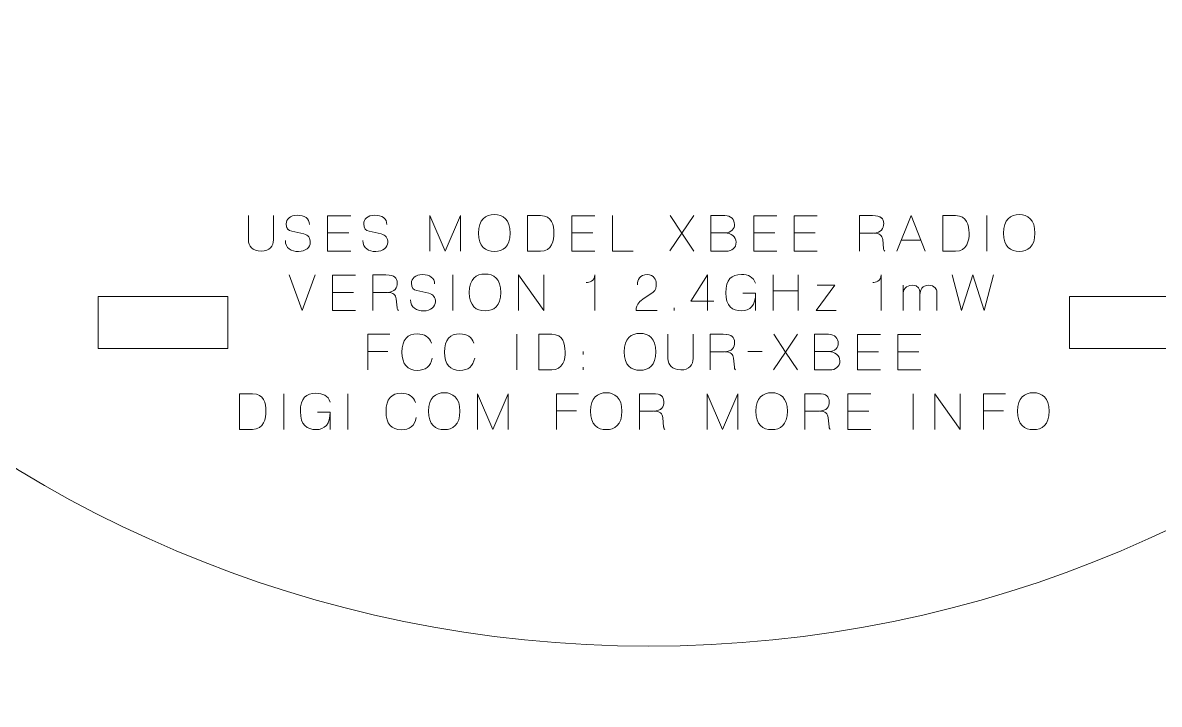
# Model space of a CAD drawing. Header units: inches. Extents: x 15 to 785, y -665 to -15.
# Drawn here: x 239.4 to 309.6, y -196.2 to -154.1 of the extents above; entities that cross this region are included whole.
import ezdxf

# ---------------------------------------------------------------- set-up
doc = ezdxf.new("R2010")
doc.units = ezdxf.units.IN
doc.header["$MEASUREMENT"] = 0
doc.layers.add('Layer 1', color=7, linetype='Continuous')

# ---------------------------------------------------------------- blocks, each defined once
blk = doc.blocks.new('block 2')
at = {"layer": 'Layer 1', "color": 179, "lineweight": 35, "true_color": 0x231f20}
blk.add_open_spline([(785, -570), (785, -578.284), (778.285, -585), (770.001, -585), (770.001, -585), (30.001, -585), (30.001, -585), (21.716, -585), (15.001, -578.284), (15.001, -570), (15.001, -570), (15.001, -30), (15.001, -30), (15.001, -21.716), (21.716, -15), (30.001, -15), (30.001, -15), (770.001, -15), (770.001, -15), (778.285, -15), (785, -21.716), (785, -30), (785, -30), (785, -570), (785, -570)], degree=3, knots=[0, 0, 0, 0, 1, 1, 1, 2, 2, 2, 3, 3, 3, 4, 4, 4, 5, 5, 5, 6, 6, 6, 7, 7, 7, 8, 8, 8, 8], dxfattribs=at)
blk = doc.blocks.new('block 13')
at = {"layer": 'Layer 1', "color": 30, "lineweight": 9, "true_color": 0xf89725}
blk.add_lwpolyline([(285.708, -171.919), (285.708, -170.7), (287.263, -170.7), (287.263, -171.919), (287.263, -169.719), (287.263, -170.7), (285.708, -170.7), (285.708, -169.719), (285.708, -171.919)], dxfattribs=at)
for points, knots in [([(254.844, -166.045), (254.844, -166.045), (254.844, -167.185), (254.844, -167.551), (254.844, -167.918), (254.618, -168.251), (254.08, -168.248), (253.542, -168.239), (253.295, -167.939), (253.295, -167.551), (253.295, -167.551), (253.295, -166.045), (253.295, -166.045), (253.295, -166.045), (253.295, -167.551), (253.295, -167.551), (253.295, -167.939), (253.542, -168.239), (254.08, -168.248), (254.618, -168.251), (254.844, -167.918), (254.844, -167.551), (254.844, -167.185), (254.844, -166.045), (254.844, -166.045)], [0, 0, 0, 0, 1, 1, 1, 2, 2, 2, 3, 3, 3, 4, 4, 4, 5, 5, 5, 6, 6, 6, 7, 7, 7, 8, 8, 8, 8]), ([(255.579, -167.585), (255.579, -168.074), (255.951, -168.269), (256.388, -168.269), (256.831, -168.269), (257.109, -167.991), (257.118, -167.719), (257.128, -167.45), (256.99, -167.237), (256.718, -167.179), (256.718, -167.179), (255.97, -167.017), (255.97, -167.017), (255.759, -166.971), (255.634, -166.849), (255.634, -166.561), (255.634, -166.274), (255.875, -166.027), (256.315, -166.027), (256.755, -166.027), (257.076, -166.234), (257.063, -166.598), (257.076, -166.234), (256.755, -166.027), (256.315, -166.027), (255.875, -166.027), (255.634, -166.274), (255.634, -166.561), (255.634, -166.849), (255.753, -166.968), (255.97, -167.017), (255.97, -167.017), (256.718, -167.179), (256.718, -167.179), (256.996, -167.237), (257.128, -167.45), (257.118, -167.719), (257.109, -167.991), (256.831, -168.269), (256.388, -168.269), (255.951, -168.269), (255.579, -168.074), (255.579, -167.585)], [0, 0, 0, 0, 1, 1, 1, 2, 2, 2, 3, 3, 3, 4, 4, 4, 5, 5, 5, 6, 6, 6, 7, 7, 7, 8, 8, 8, 9, 9, 9, 10, 10, 10, 11, 11, 11, 12, 12, 12, 13, 13, 13, 14, 14, 14, 14]), ([(258.192, -168.251), (258.192, -168.251), (258.192, -166.06), (258.192, -166.06), (258.192, -166.06), (259.616, -166.06), (259.616, -166.06), (259.616, -166.06), (258.192, -166.06), (258.192, -166.06), (258.192, -166.06), (258.192, -168.251), (258.192, -168.251), (258.192, -168.251), (259.616, -168.251), (259.616, -168.251), (259.616, -168.251), (258.192, -168.251), (258.192, -168.251)], [0, 0, 0, 0, 1, 1, 1, 2, 2, 2, 3, 3, 3, 4, 4, 4, 5, 5, 5, 6, 6, 6, 6]), ([(260.363, -167.585), (260.363, -168.074), (260.735, -168.269), (261.172, -168.269), (261.615, -168.269), (261.893, -167.991), (261.902, -167.719), (261.912, -167.45), (261.774, -167.237), (261.502, -167.179), (261.502, -167.179), (260.754, -167.017), (260.754, -167.017), (260.543, -166.971), (260.418, -166.849), (260.418, -166.561), (260.418, -166.274), (260.659, -166.027), (261.099, -166.027), (261.539, -166.027), (261.859, -166.234), (261.847, -166.598), (261.859, -166.234), (261.539, -166.027), (261.099, -166.027), (260.659, -166.027), (260.418, -166.274), (260.418, -166.561), (260.418, -166.849), (260.537, -166.968), (260.754, -167.017), (260.754, -167.017), (261.502, -167.179), (261.502, -167.179), (261.78, -167.237), (261.912, -167.45), (261.902, -167.719), (261.893, -167.991), (261.615, -168.269), (261.172, -168.269), (260.735, -168.269), (260.363, -168.074), (260.363, -167.585)], [0, 0, 0, 0, 1, 1, 1, 2, 2, 2, 3, 3, 3, 4, 4, 4, 5, 5, 5, 6, 6, 6, 7, 7, 7, 8, 8, 8, 9, 9, 9, 10, 10, 10, 11, 11, 11, 12, 12, 12, 13, 13, 13, 14, 14, 14, 14]), ([(264.504, -168.251), (264.504, -168.251), (264.504, -166.048), (264.504, -166.048), (264.504, -166.048), (265.452, -168.251), (265.452, -168.251), (265.452, -168.251), (266.402, -166.048), (266.402, -166.048), (266.402, -166.048), (266.402, -168.251), (266.402, -168.251), (266.402, -168.251), (266.402, -166.048), (266.402, -166.048), (266.402, -166.048), (265.452, -168.251), (265.452, -168.251), (265.452, -168.251), (264.504, -166.048), (264.504, -166.048), (264.504, -166.048), (264.504, -168.251), (264.504, -168.251)], [0, 0, 0, 0, 1, 1, 1, 2, 2, 2, 3, 3, 3, 4, 4, 4, 5, 5, 5, 6, 6, 6, 7, 7, 7, 8, 8, 8, 8]), ([(267.516, -167.133), (267.516, -166.289), (267.952, -165.99), (268.487, -165.99), (269.022, -165.99), (269.459, -166.289), (269.459, -167.133), (269.459, -167.976), (269.022, -168.269), (268.487, -168.269), (267.952, -168.269), (267.516, -167.976), (267.516, -167.133)], [0, 0, 0, 0, 1, 1, 1, 2, 2, 2, 3, 3, 3, 4, 4, 4, 4]), ([(267.516, -167.133), (267.516, -166.289), (267.952, -165.99), (268.487, -165.99), (269.022, -165.99), (269.459, -166.289), (269.459, -167.133), (269.459, -167.976), (269.022, -168.269), (268.487, -168.269), (267.952, -168.269), (267.516, -167.976), (267.516, -167.133)], [0, 0, 0, 0, 1, 1, 1, 2, 2, 2, 3, 3, 3, 4, 4, 4, 4]), ([(270.545, -168.251), (270.545, -168.251), (270.545, -166.048), (270.545, -166.048), (270.545, -166.048), (271.339, -166.048), (271.339, -166.048), (272.066, -166.048), (272.155, -166.659), (272.173, -167.118), (272.191, -167.576), (272.036, -168.251), (271.339, -168.251), (271.339, -168.251), (270.545, -168.251), (270.545, -168.251)], [0, 0, 0, 0, 1, 1, 1, 2, 2, 2, 3, 3, 3, 4, 4, 4, 5, 5, 5, 5]), ([(270.545, -168.251), (270.545, -168.251), (270.545, -166.048), (270.545, -166.048), (270.545, -166.048), (271.339, -166.048), (271.339, -166.048), (272.066, -166.048), (272.155, -166.659), (272.173, -167.118), (272.191, -167.576), (272.036, -168.251), (271.339, -168.251), (271.339, -168.251), (270.545, -168.251), (270.545, -168.251)], [0, 0, 0, 0, 1, 1, 1, 2, 2, 2, 3, 3, 3, 4, 4, 4, 5, 5, 5, 5]), ([(274.701, -168.251), (274.701, -168.251), (273.278, -168.251), (273.278, -168.251), (273.278, -168.251), (273.278, -166.06), (273.278, -166.06), (273.278, -166.06), (274.701, -166.06), (274.701, -166.06), (274.701, -166.06), (273.278, -166.06), (273.278, -166.06), (273.278, -166.06), (273.278, -168.251), (273.278, -168.251), (273.278, -168.251), (274.701, -168.251), (274.701, -168.251)], [0, 0, 0, 0, 1, 1, 1, 2, 2, 2, 3, 3, 3, 4, 4, 4, 5, 5, 5, 6, 6, 6, 6]), ([(277.065, -168.251), (277.065, -168.251), (275.778, -168.251), (275.778, -168.251), (275.778, -168.251), (275.778, -166.048), (275.778, -166.048), (275.778, -166.048), (275.778, -168.251), (275.778, -168.251), (275.778, -168.251), (277.065, -168.251), (277.065, -168.251)], [0, 0, 0, 0, 1, 1, 1, 2, 2, 2, 3, 3, 3, 4, 4, 4, 4]), ([(280.07, -167.142), (280.07, -167.142), (280.806, -168.251), (280.806, -168.251), (280.806, -168.251), (280.07, -167.142), (280.07, -167.142), (280.07, -167.142), (280.806, -166.048), (280.806, -166.048), (280.806, -166.048), (280.07, -167.142), (280.07, -167.142), (280.07, -167.142), (279.342, -166.048), (279.342, -166.048), (279.342, -166.048), (280.07, -167.142), (280.07, -167.142), (280.07, -167.142), (279.33, -168.236), (279.33, -168.236), (279.33, -168.236), (280.07, -167.142), (280.07, -167.142)], [0, 0, 0, 0, 1, 1, 1, 2, 2, 2, 3, 3, 3, 4, 4, 4, 5, 5, 5, 6, 6, 6, 7, 7, 7, 8, 8, 8, 8]), ([(281.867, -167.118), (281.867, -167.118), (282.714, -167.118), (282.714, -167.118), (283.153, -167.118), (283.334, -166.852), (283.325, -166.586), (283.313, -166.32), (283.126, -166.048), (282.719, -166.048), (282.719, -166.048), (281.867, -166.048), (281.867, -166.048), (281.867, -166.048), (281.867, -168.251), (281.867, -168.251), (281.867, -168.251), (282.805, -168.251), (282.805, -168.251), (283.153, -168.251), (283.428, -168.043), (283.428, -167.695), (283.422, -167.347), (283.132, -167.118), (282.714, -167.118), (283.132, -167.118), (283.422, -167.347), (283.428, -167.695), (283.428, -168.043), (283.153, -168.251), (282.805, -168.251), (282.805, -168.251), (281.867, -168.251), (281.867, -168.251), (281.867, -168.251), (281.867, -166.048), (281.867, -166.048), (281.867, -166.048), (282.719, -166.048), (282.719, -166.048), (283.126, -166.048), (283.313, -166.32), (283.325, -166.586), (283.334, -166.852), (283.153, -167.118), (282.714, -167.118), (282.714, -167.118), (281.867, -167.118), (281.867, -167.118)], [0, 0, 0, 0, 1, 1, 1, 2, 2, 2, 3, 3, 3, 4, 4, 4, 5, 5, 5, 6, 6, 6, 7, 7, 7, 8, 8, 8, 9, 9, 9, 10, 10, 10, 11, 11, 11, 12, 12, 12, 13, 13, 13, 14, 14, 14, 15, 15, 15, 16, 16, 16, 16]), ([(285.935, -168.251), (285.935, -168.251), (284.511, -168.251), (284.511, -168.251), (284.511, -168.251), (284.511, -166.06), (284.511, -166.06), (284.511, -166.06), (285.935, -166.06), (285.935, -166.06), (285.935, -166.06), (284.511, -166.06), (284.511, -166.06), (284.511, -166.06), (284.511, -168.251), (284.511, -168.251), (284.511, -168.251), (285.935, -168.251), (285.935, -168.251)], [0, 0, 0, 0, 1, 1, 1, 2, 2, 2, 3, 3, 3, 4, 4, 4, 5, 5, 5, 6, 6, 6, 6]), ([(288.436, -168.251), (288.436, -168.251), (287.012, -168.251), (287.012, -168.251), (287.012, -168.251), (287.012, -166.06), (287.012, -166.06), (287.012, -166.06), (288.436, -166.06), (288.436, -166.06), (288.436, -166.06), (287.012, -166.06), (287.012, -166.06), (287.012, -166.06), (287.012, -168.251), (287.012, -168.251), (287.012, -168.251), (288.436, -168.251), (288.436, -168.251)], [0, 0, 0, 0, 1, 1, 1, 2, 2, 2, 3, 3, 3, 4, 4, 4, 5, 5, 5, 6, 6, 6, 6]), ([(291.041, -168.251), (291.041, -168.251), (291.041, -166.048), (291.041, -166.048), (291.041, -166.048), (291.844, -166.048), (291.844, -166.048), (292.406, -166.048), (292.525, -166.241), (292.541, -166.537), (292.553, -166.833), (292.404, -167.127), (291.905, -167.127), (291.905, -167.127), (291.041, -167.127), (291.041, -167.127), (291.041, -167.127), (291.905, -167.127), (291.905, -167.127), (292.394, -167.127), (292.553, -166.833), (292.541, -166.537), (292.525, -166.241), (292.394, -166.048), (291.844, -166.048), (291.844, -166.048), (291.041, -166.048), (291.041, -166.048), (291.041, -166.048), (291.041, -168.251), (291.041, -168.251)], [0, 0, 0, 0, 1, 1, 1, 2, 2, 2, 3, 3, 3, 4, 4, 4, 5, 5, 5, 6, 6, 6, 7, 7, 7, 8, 8, 8, 9, 9, 9, 10, 10, 10, 10]), ([(293.361, -168.251), (293.361, -168.251), (294.235, -166.048), (294.235, -166.048), (294.235, -166.048), (295.112, -168.251), (295.112, -168.251), (295.112, -168.251), (294.235, -166.048), (294.235, -166.048), (294.235, -166.048), (293.361, -168.251), (293.361, -168.251)], [0, 0, 0, 0, 1, 1, 1, 2, 2, 2, 3, 3, 3, 4, 4, 4, 4]), ([(296.189, -168.251), (296.189, -168.251), (296.189, -166.048), (296.189, -166.048), (296.189, -166.048), (296.983, -166.048), (296.983, -166.048), (297.71, -166.048), (297.799, -166.659), (297.817, -167.118), (297.835, -167.576), (297.679, -168.251), (296.983, -168.251), (296.983, -168.251), (296.189, -168.251), (296.189, -168.251)], [0, 0, 0, 0, 1, 1, 1, 2, 2, 2, 3, 3, 3, 4, 4, 4, 5, 5, 5, 5]), ([(296.189, -168.251), (296.189, -168.251), (296.189, -166.048), (296.189, -166.048), (296.189, -166.048), (296.983, -166.048), (296.983, -166.048), (297.71, -166.048), (297.799, -166.659), (297.817, -167.118), (297.835, -167.576), (297.679, -168.251), (296.983, -168.251), (296.983, -168.251), (296.189, -168.251), (296.189, -168.251)], [0, 0, 0, 0, 1, 1, 1, 2, 2, 2, 3, 3, 3, 4, 4, 4, 5, 5, 5, 5]), ([(298.921, -168.251), (298.921, -168.251), (298.921, -166.048), (298.921, -166.048), (298.921, -166.048), (298.921, -168.251), (298.921, -168.251)], [0, 0, 0, 0, 1, 1, 1, 2, 2, 2, 2]), ([(299.939, -167.133), (299.939, -166.289), (300.376, -165.99), (300.911, -165.99), (301.446, -165.99), (301.882, -166.289), (301.882, -167.133), (301.882, -167.976), (301.446, -168.269), (300.911, -168.269), (300.376, -168.269), (299.939, -167.976), (299.939, -167.133)], [0, 0, 0, 0, 1, 1, 1, 2, 2, 2, 3, 3, 3, 4, 4, 4, 4]), ([(299.939, -167.133), (299.939, -166.289), (300.376, -165.99), (300.911, -165.99), (301.446, -165.99), (301.882, -166.289), (301.882, -167.133), (301.882, -167.976), (301.446, -168.269), (300.911, -168.269), (300.376, -168.269), (299.939, -167.976), (299.939, -167.133)], [0, 0, 0, 0, 1, 1, 1, 2, 2, 2, 3, 3, 3, 4, 4, 4, 4]), ([(258.192, -167.123), (258.192, -167.123), (259.494, -167.123), (259.494, -167.123), (259.494, -167.123), (258.192, -167.123), (258.192, -167.123)], [0, 0, 0, 0, 1, 1, 1, 2, 2, 2, 2]), ([(274.579, -167.123), (274.579, -167.123), (273.278, -167.123), (273.278, -167.123), (273.278, -167.123), (274.579, -167.123), (274.579, -167.123)], [0, 0, 0, 0, 1, 1, 1, 2, 2, 2, 2]), ([(285.813, -167.123), (285.813, -167.123), (284.511, -167.123), (284.511, -167.123), (284.511, -167.123), (285.813, -167.123), (285.813, -167.123)], [0, 0, 0, 0, 1, 1, 1, 2, 2, 2, 2]), ([(288.313, -167.123), (288.313, -167.123), (287.012, -167.123), (287.012, -167.123), (287.012, -167.123), (288.313, -167.123), (288.313, -167.123)], [0, 0, 0, 0, 1, 1, 1, 2, 2, 2, 2]), ([(292.608, -168.251), (292.547, -168.208), (292.532, -168.123), (292.532, -168.086), (292.532, -168.086), (292.477, -167.53), (292.477, -167.53), (292.458, -167.292), (292.287, -167.127), (291.948, -167.127), (292.287, -167.127), (292.458, -167.292), (292.477, -167.53), (292.477, -167.53), (292.532, -168.086), (292.532, -168.086), (292.532, -168.123), (292.547, -168.208), (292.608, -168.251)], [0, 0, 0, 0, 1, 1, 1, 2, 2, 2, 3, 3, 3, 4, 4, 4, 5, 5, 5, 6, 6, 6, 6]), ([(293.636, -167.558), (293.636, -167.558), (294.834, -167.558), (294.834, -167.558), (294.834, -167.558), (293.636, -167.558), (293.636, -167.558)], [0, 0, 0, 0, 1, 1, 1, 2, 2, 2, 2]), ([(256.622, -171.919), (256.622, -171.919), (255.822, -169.716), (255.822, -169.716), (255.822, -169.716), (256.622, -171.919), (256.622, -171.919), (256.622, -171.919), (257.422, -169.716), (257.422, -169.716), (257.422, -169.716), (256.622, -171.919), (256.622, -171.919)], [0, 0, 0, 0, 1, 1, 1, 2, 2, 2, 3, 3, 3, 4, 4, 4, 4]), ([(259.914, -171.919), (259.914, -171.919), (258.49, -171.919), (258.49, -171.919), (258.49, -171.919), (258.49, -169.728), (258.49, -169.728), (258.49, -169.728), (259.914, -169.728), (259.914, -169.728), (259.914, -169.728), (258.49, -169.728), (258.49, -169.728), (258.49, -169.728), (258.49, -171.919), (258.49, -171.919), (258.49, -171.919), (259.914, -171.919), (259.914, -171.919)], [0, 0, 0, 0, 1, 1, 1, 2, 2, 2, 3, 3, 3, 4, 4, 4, 5, 5, 5, 6, 6, 6, 6]), ([(260.991, -171.919), (260.991, -171.919), (260.991, -169.716), (260.991, -169.716), (260.991, -169.716), (261.794, -169.716), (261.794, -169.716), (262.356, -169.716), (262.475, -169.909), (262.491, -170.205), (262.503, -170.502), (262.353, -170.795), (261.855, -170.795), (261.855, -170.795), (260.991, -170.795), (260.991, -170.795), (260.991, -170.795), (261.855, -170.795), (261.855, -170.795), (262.344, -170.795), (262.503, -170.502), (262.491, -170.205), (262.475, -169.909), (262.344, -169.716), (261.794, -169.716), (261.794, -169.716), (260.991, -169.716), (260.991, -169.716), (260.991, -169.716), (260.991, -171.919), (260.991, -171.919)], [0, 0, 0, 0, 1, 1, 1, 2, 2, 2, 3, 3, 3, 4, 4, 4, 5, 5, 5, 6, 6, 6, 7, 7, 7, 8, 8, 8, 9, 9, 9, 10, 10, 10, 10]), ([(263.311, -171.253), (263.311, -171.742), (263.683, -171.937), (264.12, -171.937), (264.564, -171.937), (264.842, -171.659), (264.851, -171.387), (264.86, -171.118), (264.722, -170.905), (264.451, -170.847), (264.451, -170.847), (263.702, -170.685), (263.702, -170.685), (263.491, -170.639), (263.366, -170.517), (263.366, -170.23), (263.366, -169.942), (263.607, -169.695), (264.047, -169.695), (264.487, -169.695), (264.808, -169.903), (264.796, -170.266), (264.808, -169.903), (264.487, -169.695), (264.047, -169.695), (263.607, -169.695), (263.366, -169.942), (263.366, -170.23), (263.366, -170.517), (263.485, -170.636), (263.702, -170.685), (263.702, -170.685), (264.451, -170.847), (264.451, -170.847), (264.728, -170.905), (264.86, -171.118), (264.851, -171.387), (264.842, -171.659), (264.564, -171.937), (264.12, -171.937), (263.683, -171.937), (263.311, -171.742), (263.311, -171.253)], [0, 0, 0, 0, 1, 1, 1, 2, 2, 2, 3, 3, 3, 4, 4, 4, 5, 5, 5, 6, 6, 6, 7, 7, 7, 8, 8, 8, 9, 9, 9, 10, 10, 10, 11, 11, 11, 12, 12, 12, 13, 13, 13, 14, 14, 14, 14]), ([(265.924, -171.919), (265.924, -171.919), (265.924, -169.716), (265.924, -169.716), (265.924, -169.716), (265.924, -171.919), (265.924, -171.919)], [0, 0, 0, 0, 1, 1, 1, 2, 2, 2, 2]), ([(266.942, -170.801), (266.942, -169.957), (267.379, -169.658), (267.914, -169.658), (268.449, -169.658), (268.886, -169.957), (268.886, -170.801), (268.886, -171.644), (268.449, -171.937), (267.914, -171.937), (267.379, -171.937), (266.942, -171.644), (266.942, -170.801)], [0, 0, 0, 0, 1, 1, 1, 2, 2, 2, 3, 3, 3, 4, 4, 4, 4]), ([(266.942, -170.801), (266.942, -169.957), (267.379, -169.658), (267.914, -169.658), (268.449, -169.658), (268.886, -169.957), (268.886, -170.801), (268.886, -171.644), (268.449, -171.937), (267.914, -171.937), (267.379, -171.937), (266.942, -171.644), (266.942, -170.801)], [0, 0, 0, 0, 1, 1, 1, 2, 2, 2, 3, 3, 3, 4, 4, 4, 4]), ([(269.971, -171.919), (269.971, -171.919), (269.971, -169.716), (269.971, -169.716), (269.971, -169.716), (271.542, -171.919), (271.542, -171.919), (271.542, -171.919), (271.542, -169.716), (271.542, -169.716), (271.542, -169.716), (271.542, -171.919), (271.542, -171.919), (271.542, -171.919), (269.971, -169.716), (269.971, -169.716), (269.971, -169.716), (269.971, -171.919), (269.971, -171.919)], [0, 0, 0, 0, 1, 1, 1, 2, 2, 2, 3, 3, 3, 4, 4, 4, 5, 5, 5, 6, 6, 6, 6]), ([(274.688, -171.919), (274.688, -171.919), (274.688, -169.716), (274.688, -169.716), (274.688, -170.092), (274.324, -170.181), (274.169, -170.193), (274.324, -170.181), (274.688, -170.092), (274.688, -169.716), (274.688, -169.716), (274.688, -171.919), (274.688, -171.919)], [0, 0, 0, 0, 1, 1, 1, 2, 2, 2, 3, 3, 3, 4, 4, 4, 4]), ([(278.554, -171.919), (278.554, -171.919), (277.244, -171.919), (277.244, -171.919), (277.256, -171.473), (277.495, -171.33), (277.754, -171.158), (277.754, -171.158), (278.277, -170.81), (278.277, -170.81), (278.494, -170.66), (278.49, -170.446), (278.49, -170.242), (278.49, -170.034), (278.362, -169.698), (277.928, -169.698), (277.491, -169.698), (277.329, -170.022), (277.329, -170.327), (277.329, -170.022), (277.491, -169.698), (277.928, -169.698), (278.362, -169.698), (278.49, -170.034), (278.49, -170.242), (278.49, -170.446), (278.494, -170.66), (278.277, -170.81), (278.277, -170.81), (277.754, -171.158), (277.754, -171.158), (277.495, -171.33), (277.256, -171.473), (277.244, -171.919), (277.244, -171.919), (278.554, -171.919), (278.554, -171.919)], [0, 0, 0, 0, 1, 1, 1, 2, 2, 2, 3, 3, 3, 4, 4, 4, 5, 5, 5, 6, 6, 6, 7, 7, 7, 8, 8, 8, 9, 9, 9, 10, 10, 10, 11, 11, 11, 12, 12, 12, 12]), ([(281.664, -171.919), (281.664, -171.919), (281.664, -169.716), (281.664, -169.716), (281.664, -169.716), (280.625, -171.332), (280.625, -171.332), (280.625, -171.332), (282.054, -171.332), (282.054, -171.332), (282.054, -171.332), (280.625, -171.332), (280.625, -171.332), (280.625, -171.332), (281.664, -169.716), (281.664, -169.716), (281.664, -169.716), (281.664, -171.919), (281.664, -171.919)], [0, 0, 0, 0, 1, 1, 1, 2, 2, 2, 3, 3, 3, 4, 4, 4, 5, 5, 5, 6, 6, 6, 6]), ([(283.843, -170.85), (283.843, -170.85), (284.629, -170.85), (284.629, -170.85), (284.629, -171.601), (284.289, -171.934), (283.748, -171.934), (283.208, -171.934), (282.783, -171.65), (282.783, -170.816), (282.783, -169.979), (283.143, -169.689), (283.748, -169.689), (284.179, -169.689), (284.488, -169.838), (284.629, -170.233), (284.488, -169.838), (284.179, -169.689), (283.748, -169.689), (283.143, -169.689), (282.783, -169.979), (282.783, -170.816), (282.783, -171.65), (283.208, -171.934), (283.748, -171.934), (284.289, -171.934), (284.629, -171.601), (284.629, -170.85), (284.629, -170.85), (283.843, -170.85), (283.843, -170.85)], [0, 0, 0, 0, 1, 1, 1, 2, 2, 2, 3, 3, 3, 4, 4, 4, 5, 5, 5, 6, 6, 6, 7, 7, 7, 8, 8, 8, 9, 9, 9, 10, 10, 10, 10]), ([(292.381, -171.919), (292.381, -171.919), (292.381, -169.716), (292.381, -169.716), (292.381, -170.092), (292.018, -170.181), (291.862, -170.193), (292.018, -170.181), (292.381, -170.092), (292.381, -169.716), (292.381, -169.716), (292.381, -171.919), (292.381, -171.919)], [0, 0, 0, 0, 1, 1, 1, 2, 2, 2, 3, 3, 3, 4, 4, 4, 4]), ([(297.345, -171.919), (297.345, -171.919), (298.045, -169.716), (298.045, -169.716), (298.045, -169.716), (298.745, -171.919), (298.745, -171.919), (298.745, -171.919), (299.325, -169.716), (299.325, -169.716), (299.325, -169.716), (298.745, -171.919), (298.745, -171.919), (298.745, -171.919), (298.045, -169.716), (298.045, -169.716), (298.045, -169.716), (297.345, -171.919), (297.345, -171.919), (297.345, -171.919), (296.765, -169.716), (296.765, -169.716), (296.765, -169.716), (297.345, -171.919), (297.345, -171.919)], [0, 0, 0, 0, 1, 1, 1, 2, 2, 2, 3, 3, 3, 4, 4, 4, 5, 5, 5, 6, 6, 6, 7, 7, 7, 8, 8, 8, 8]), ([(288.438, -170.352), (288.438, -170.352), (289.517, -170.352), (289.517, -170.352), (289.517, -170.352), (288.362, -171.919), (288.362, -171.919), (288.362, -171.919), (289.614, -171.919), (289.614, -171.919), (289.614, -171.919), (288.362, -171.919), (288.362, -171.919), (288.362, -171.919), (289.517, -170.352), (289.517, -170.352), (289.517, -170.352), (288.438, -170.352), (288.438, -170.352)], [0, 0, 0, 0, 1, 1, 1, 2, 2, 2, 3, 3, 3, 4, 4, 4, 5, 5, 5, 6, 6, 6, 6]), ([(294.78, -171.919), (294.78, -171.919), (294.78, -170.899), (294.78, -170.758), (294.78, -170.617), (294.688, -170.355), (294.3, -170.352), (293.912, -170.348), (293.738, -170.651), (293.738, -170.932), (293.738, -170.651), (293.912, -170.348), (294.3, -170.352), (294.688, -170.355), (294.78, -170.617), (294.78, -170.758), (294.78, -170.899), (294.78, -171.919), (294.78, -171.919)], [0, 0, 0, 0, 1, 1, 1, 2, 2, 2, 3, 3, 3, 4, 4, 4, 5, 5, 5, 6, 6, 6, 6]), ([(293.738, -171.919), (293.738, -171.919), (293.738, -170.352), (293.738, -170.352), (293.738, -170.352), (293.738, -171.919), (293.738, -171.919)], [0, 0, 0, 0, 1, 1, 1, 2, 2, 2, 2]), ([(295.831, -171.919), (295.831, -171.919), (295.831, -170.899), (295.831, -170.758), (295.831, -170.617), (295.697, -170.355), (295.309, -170.352), (294.921, -170.348), (294.78, -170.651), (294.78, -170.932), (294.78, -170.651), (294.921, -170.348), (295.309, -170.352), (295.697, -170.355), (295.831, -170.617), (295.831, -170.758), (295.831, -170.899), (295.831, -171.919), (295.831, -171.919)], [0, 0, 0, 0, 1, 1, 1, 2, 2, 2, 3, 3, 3, 4, 4, 4, 5, 5, 5, 6, 6, 6, 6]), ([(259.792, -170.792), (259.792, -170.792), (258.49, -170.792), (258.49, -170.792), (258.49, -170.792), (259.792, -170.792), (259.792, -170.792)], [0, 0, 0, 0, 1, 1, 1, 2, 2, 2, 2]), ([(262.558, -171.919), (262.497, -171.876), (262.481, -171.791), (262.481, -171.754), (262.481, -171.754), (262.427, -171.198), (262.427, -171.198), (262.408, -170.96), (262.237, -170.795), (261.898, -170.795), (262.237, -170.795), (262.408, -170.96), (262.427, -171.198), (262.427, -171.198), (262.481, -171.754), (262.481, -171.754), (262.481, -171.791), (262.497, -171.876), (262.558, -171.919)], [0, 0, 0, 0, 1, 1, 1, 2, 2, 2, 3, 3, 3, 4, 4, 4, 5, 5, 5, 6, 6, 6, 6]), ([(284.629, -171.919), (284.629, -171.919), (284.629, -170.85), (284.629, -170.85), (284.629, -170.85), (284.629, -171.919), (284.629, -171.919)], [0, 0, 0, 0, 1, 1, 1, 2, 2, 2, 2]), ([(279.607, -171.919), (279.607, -171.919), (279.607, -171.751), (279.607, -171.751), (279.607, -171.751), (279.607, -171.919), (279.607, -171.919)], [0, 0, 0, 0, 1, 1, 1, 2, 2, 2, 2]), ([(260.674, -175.587), (260.674, -175.587), (260.674, -173.385), (260.674, -173.385), (260.674, -173.385), (262.04, -173.385), (262.04, -173.385), (262.04, -173.385), (260.674, -173.385), (260.674, -173.385), (260.674, -173.385), (260.674, -175.587), (260.674, -175.587)], [0, 0, 0, 0, 1, 1, 1, 2, 2, 2, 3, 3, 3, 4, 4, 4, 4]), ([(264.653, -174.848), (264.556, -175.373), (264.238, -175.612), (263.737, -175.612), (263.129, -175.612), (262.784, -175.266), (262.784, -174.484), (262.784, -173.705), (263.129, -173.357), (263.737, -173.357), (264.17, -173.357), (264.47, -173.537), (264.604, -173.928), (264.47, -173.537), (264.17, -173.357), (263.737, -173.357), (263.129, -173.357), (262.784, -173.705), (262.784, -174.484), (262.784, -175.266), (263.129, -175.612), (263.737, -175.612), (264.238, -175.612), (264.556, -175.373), (264.653, -174.848)], [0, 0, 0, 0, 1, 1, 1, 2, 2, 2, 3, 3, 3, 4, 4, 4, 5, 5, 5, 6, 6, 6, 7, 7, 7, 8, 8, 8, 8]), ([(267.276, -174.848), (267.178, -175.373), (266.861, -175.612), (266.36, -175.612), (265.752, -175.612), (265.406, -175.266), (265.406, -174.484), (265.406, -173.705), (265.752, -173.357), (266.36, -173.357), (266.794, -173.357), (267.093, -173.537), (267.227, -173.928), (267.093, -173.537), (266.794, -173.357), (266.36, -173.357), (265.752, -173.357), (265.406, -173.705), (265.406, -174.484), (265.406, -175.266), (265.752, -175.612), (266.36, -175.612), (266.861, -175.612), (267.178, -175.373), (267.276, -174.848)], [0, 0, 0, 0, 1, 1, 1, 2, 2, 2, 3, 3, 3, 4, 4, 4, 5, 5, 5, 6, 6, 6, 7, 7, 7, 8, 8, 8, 8]), ([(269.888, -175.587), (269.888, -175.587), (269.888, -173.385), (269.888, -173.385), (269.888, -173.385), (269.888, -175.587), (269.888, -175.587)], [0, 0, 0, 0, 1, 1, 1, 2, 2, 2, 2]), ([(271.235, -175.587), (271.235, -175.587), (271.235, -173.385), (271.235, -173.385), (271.235, -173.385), (272.03, -173.385), (272.03, -173.385), (272.757, -173.385), (272.846, -173.995), (272.864, -174.454), (272.882, -174.912), (272.727, -175.587), (272.03, -175.587), (272.03, -175.587), (271.235, -175.587), (271.235, -175.587)], [0, 0, 0, 0, 1, 1, 1, 2, 2, 2, 3, 3, 3, 4, 4, 4, 5, 5, 5, 5]), ([(271.235, -175.587), (271.235, -175.587), (271.235, -173.385), (271.235, -173.385), (271.235, -173.385), (272.03, -173.385), (272.03, -173.385), (272.757, -173.385), (272.846, -173.995), (272.864, -174.454), (272.882, -174.912), (272.727, -175.587), (272.03, -175.587), (272.03, -175.587), (271.235, -175.587), (271.235, -175.587)], [0, 0, 0, 0, 1, 1, 1, 2, 2, 2, 3, 3, 3, 4, 4, 4, 5, 5, 5, 5]), ([(276.515, -174.469), (276.515, -173.626), (276.952, -173.327), (277.486, -173.327), (278.021, -173.327), (278.458, -173.626), (278.458, -174.469), (278.458, -175.312), (278.021, -175.606), (277.486, -175.606), (276.952, -175.606), (276.515, -175.312), (276.515, -174.469)], [0, 0, 0, 0, 1, 1, 1, 2, 2, 2, 3, 3, 3, 4, 4, 4, 4]), ([(276.515, -174.469), (276.515, -173.626), (276.952, -173.327), (277.486, -173.327), (278.021, -173.327), (278.458, -173.626), (278.458, -174.469), (278.458, -175.312), (278.021, -175.606), (277.486, -175.606), (276.952, -175.606), (276.515, -175.312), (276.515, -174.469)], [0, 0, 0, 0, 1, 1, 1, 2, 2, 2, 3, 3, 3, 4, 4, 4, 4]), ([(280.763, -173.381), (280.763, -173.381), (280.763, -174.521), (280.763, -174.888), (280.763, -175.254), (280.537, -175.587), (279.999, -175.584), (279.462, -175.575), (279.214, -175.276), (279.214, -174.888), (279.214, -174.888), (279.214, -173.381), (279.214, -173.381), (279.214, -173.381), (279.214, -174.888), (279.214, -174.888), (279.214, -175.276), (279.462, -175.575), (279.999, -175.584), (280.537, -175.587), (280.763, -175.254), (280.763, -174.888), (280.763, -174.521), (280.763, -173.381), (280.763, -173.381)], [0, 0, 0, 0, 1, 1, 1, 2, 2, 2, 3, 3, 3, 4, 4, 4, 5, 5, 5, 6, 6, 6, 7, 7, 7, 8, 8, 8, 8]), ([(281.827, -175.587), (281.827, -175.587), (281.827, -173.385), (281.827, -173.385), (281.827, -173.385), (282.631, -173.385), (282.631, -173.385), (283.193, -173.385), (283.313, -173.577), (283.328, -173.873), (283.34, -174.17), (283.19, -174.463), (282.692, -174.463), (282.692, -174.463), (281.827, -174.463), (281.827, -174.463), (281.827, -174.463), (282.692, -174.463), (282.692, -174.463), (283.181, -174.463), (283.34, -174.17), (283.328, -173.873), (283.313, -173.577), (283.181, -173.385), (282.631, -173.385), (282.631, -173.385), (281.827, -173.385), (281.827, -173.385), (281.827, -173.385), (281.827, -175.587), (281.827, -175.587)], [0, 0, 0, 0, 1, 1, 1, 2, 2, 2, 3, 3, 3, 4, 4, 4, 5, 5, 5, 6, 6, 6, 7, 7, 7, 8, 8, 8, 9, 9, 9, 10, 10, 10, 10]), ([(285.737, -175.572), (285.737, -175.572), (286.477, -174.478), (286.477, -174.478), (286.477, -174.478), (285.75, -173.385), (285.75, -173.385), (285.75, -173.385), (286.477, -174.478), (286.477, -174.478), (286.477, -174.478), (287.213, -173.385), (287.213, -173.385), (287.213, -173.385), (286.477, -174.478), (286.477, -174.478), (286.477, -174.478), (287.213, -175.587), (287.213, -175.587), (287.213, -175.587), (286.477, -174.478), (286.477, -174.478), (286.477, -174.478), (285.737, -175.572), (285.737, -175.572)], [0, 0, 0, 0, 1, 1, 1, 2, 2, 2, 3, 3, 3, 4, 4, 4, 5, 5, 5, 6, 6, 6, 7, 7, 7, 8, 8, 8, 8]), ([(289.121, -174.454), (289.561, -174.454), (289.741, -174.188), (289.731, -173.922), (289.719, -173.656), (289.533, -173.385), (289.127, -173.385), (289.127, -173.385), (288.274, -173.385), (288.274, -173.385), (288.274, -173.385), (288.274, -175.587), (288.274, -175.587), (288.274, -175.587), (289.212, -175.587), (289.212, -175.587), (289.561, -175.587), (289.836, -175.38), (289.836, -175.031), (289.829, -174.683), (289.539, -174.454), (289.121, -174.454), (289.539, -174.454), (289.829, -174.683), (289.836, -175.031), (289.836, -175.38), (289.561, -175.587), (289.212, -175.587), (289.212, -175.587), (288.274, -175.587), (288.274, -175.587), (288.274, -175.587), (288.274, -173.385), (288.274, -173.385), (288.274, -173.385), (289.127, -173.385), (289.127, -173.385), (289.533, -173.385), (289.719, -173.656), (289.731, -173.922), (289.741, -174.188), (289.561, -174.454), (289.121, -174.454), (289.121, -174.454), (288.274, -174.454), (288.274, -174.454), (288.274, -174.454), (289.121, -174.454), (289.121, -174.454)], [0, 0, 0, 0, 1, 1, 1, 2, 2, 2, 3, 3, 3, 4, 4, 4, 5, 5, 5, 6, 6, 6, 7, 7, 7, 8, 8, 8, 9, 9, 9, 10, 10, 10, 11, 11, 11, 12, 12, 12, 13, 13, 13, 14, 14, 14, 15, 15, 15, 16, 16, 16, 16]), ([(292.342, -175.587), (292.342, -175.587), (290.919, -175.587), (290.919, -175.587), (290.919, -175.587), (290.919, -173.397), (290.919, -173.397), (290.919, -173.397), (292.342, -173.397), (292.342, -173.397), (292.342, -173.397), (290.919, -173.397), (290.919, -173.397), (290.919, -173.397), (290.919, -175.587), (290.919, -175.587), (290.919, -175.587), (292.342, -175.587), (292.342, -175.587)], [0, 0, 0, 0, 1, 1, 1, 2, 2, 2, 3, 3, 3, 4, 4, 4, 5, 5, 5, 6, 6, 6, 6]), ([(294.843, -175.587), (294.843, -175.587), (293.419, -175.587), (293.419, -175.587), (293.419, -175.587), (293.419, -173.397), (293.419, -173.397), (293.419, -173.397), (294.843, -173.397), (294.843, -173.397), (294.843, -173.397), (293.419, -173.397), (293.419, -173.397), (293.419, -173.397), (293.419, -175.587), (293.419, -175.587), (293.419, -175.587), (294.843, -175.587), (294.843, -175.587)], [0, 0, 0, 0, 1, 1, 1, 2, 2, 2, 3, 3, 3, 4, 4, 4, 5, 5, 5, 6, 6, 6, 6]), ([(261.915, -174.454), (261.915, -174.454), (260.674, -174.454), (260.674, -174.454), (260.674, -174.454), (261.915, -174.454), (261.915, -174.454)], [0, 0, 0, 0, 1, 1, 1, 2, 2, 2, 2]), ([(273.968, -174.622), (273.968, -174.622), (273.968, -174.454), (273.968, -174.454), (273.968, -174.454), (273.968, -174.622), (273.968, -174.622)], [0, 0, 0, 0, 1, 1, 1, 2, 2, 2, 2]), ([(283.395, -175.587), (283.334, -175.545), (283.318, -175.459), (283.318, -175.422), (283.318, -175.422), (283.263, -174.866), (283.263, -174.866), (283.245, -174.628), (283.074, -174.463), (282.735, -174.463), (283.074, -174.463), (283.245, -174.628), (283.263, -174.866), (283.263, -174.866), (283.318, -175.422), (283.318, -175.422), (283.318, -175.459), (283.334, -175.545), (283.395, -175.587)], [0, 0, 0, 0, 1, 1, 1, 2, 2, 2, 3, 3, 3, 4, 4, 4, 5, 5, 5, 6, 6, 6, 6]), ([(284.148, -174.436), (284.148, -174.436), (285.037, -174.436), (285.037, -174.436), (285.037, -174.436), (284.148, -174.436), (284.148, -174.436)], [0, 0, 0, 0, 1, 1, 1, 2, 2, 2, 2]), ([(292.22, -174.46), (292.22, -174.46), (290.919, -174.46), (290.919, -174.46), (290.919, -174.46), (292.22, -174.46), (292.22, -174.46)], [0, 0, 0, 0, 1, 1, 1, 2, 2, 2, 2]), ([(294.721, -174.46), (294.721, -174.46), (293.419, -174.46), (293.419, -174.46), (293.419, -174.46), (294.721, -174.46), (294.721, -174.46)], [0, 0, 0, 0, 1, 1, 1, 2, 2, 2, 2]), ([(273.968, -175.587), (273.968, -175.587), (273.968, -175.419), (273.968, -175.419), (273.968, -175.419), (273.968, -175.587), (273.968, -175.587)], [0, 0, 0, 0, 1, 1, 1, 2, 2, 2, 2]), ([(252.754, -179.256), (252.754, -179.256), (252.754, -177.053), (252.754, -177.053), (252.754, -177.053), (253.548, -177.053), (253.548, -177.053), (254.275, -177.053), (254.364, -177.664), (254.382, -178.122), (254.401, -178.58), (254.245, -179.256), (253.548, -179.256), (253.548, -179.256), (252.754, -179.256), (252.754, -179.256)], [0, 0, 0, 0, 1, 1, 1, 2, 2, 2, 3, 3, 3, 4, 4, 4, 5, 5, 5, 5]), ([(252.754, -179.256), (252.754, -179.256), (252.754, -177.053), (252.754, -177.053), (252.754, -177.053), (253.548, -177.053), (253.548, -177.053), (254.275, -177.053), (254.364, -177.664), (254.382, -178.122), (254.401, -178.58), (254.245, -179.256), (253.548, -179.256), (253.548, -179.256), (252.754, -179.256), (252.754, -179.256)], [0, 0, 0, 0, 1, 1, 1, 2, 2, 2, 3, 3, 3, 4, 4, 4, 5, 5, 5, 5]), ([(255.487, -179.256), (255.487, -179.256), (255.487, -177.053), (255.487, -177.053), (255.487, -177.053), (255.487, -179.256), (255.487, -179.256)], [0, 0, 0, 0, 1, 1, 1, 2, 2, 2, 2]), ([(258.35, -178.186), (258.35, -178.938), (258.011, -179.271), (257.47, -179.271), (256.93, -179.271), (256.505, -178.987), (256.505, -178.153), (256.505, -177.315), (256.865, -177.025), (257.47, -177.025), (257.901, -177.025), (258.21, -177.175), (258.35, -177.569), (258.21, -177.175), (257.901, -177.025), (257.47, -177.025), (256.865, -177.025), (256.505, -177.315), (256.505, -178.153), (256.505, -178.987), (256.93, -179.271), (257.47, -179.271), (258.011, -179.271), (258.35, -178.938), (258.35, -178.186), (258.35, -178.186), (257.565, -178.186), (257.565, -178.186), (257.565, -178.186), (258.35, -178.186), (258.35, -178.186)], [0, 0, 0, 0, 1, 1, 1, 2, 2, 2, 3, 3, 3, 4, 4, 4, 5, 5, 5, 6, 6, 6, 7, 7, 7, 8, 8, 8, 9, 9, 9, 10, 10, 10, 10]), ([(259.43, -179.256), (259.43, -179.256), (259.43, -177.053), (259.43, -177.053), (259.43, -177.053), (259.43, -179.256), (259.43, -179.256)], [0, 0, 0, 0, 1, 1, 1, 2, 2, 2, 2]), ([(262.75, -179.28), (262.141, -179.28), (261.796, -178.935), (261.796, -178.153), (261.796, -177.374), (262.141, -177.025), (262.75, -177.025), (263.183, -177.025), (263.483, -177.206), (263.617, -177.597), (263.483, -177.206), (263.183, -177.025), (262.75, -177.025), (262.141, -177.025), (261.796, -177.374), (261.796, -178.153), (261.796, -178.935), (262.141, -179.28), (262.75, -179.28), (263.25, -179.28), (263.568, -179.042), (263.666, -178.516), (263.568, -179.042), (263.25, -179.28), (262.75, -179.28)], [0, 0, 0, 0, 1, 1, 1, 2, 2, 2, 3, 3, 3, 4, 4, 4, 5, 5, 5, 6, 6, 6, 7, 7, 7, 8, 8, 8, 8]), ([(264.419, -178.137), (264.419, -177.294), (264.856, -176.995), (265.39, -176.995), (265.925, -176.995), (266.362, -177.294), (266.362, -178.137), (266.362, -178.981), (265.925, -179.274), (265.39, -179.274), (264.856, -179.274), (264.419, -178.981), (264.419, -178.137)], [0, 0, 0, 0, 1, 1, 1, 2, 2, 2, 3, 3, 3, 4, 4, 4, 4]), ([(264.419, -178.137), (264.419, -177.294), (264.856, -176.995), (265.39, -176.995), (265.925, -176.995), (266.362, -177.294), (266.362, -178.137), (266.362, -178.981), (265.925, -179.274), (265.39, -179.274), (264.856, -179.274), (264.419, -178.981), (264.419, -178.137)], [0, 0, 0, 0, 1, 1, 1, 2, 2, 2, 3, 3, 3, 4, 4, 4, 4]), ([(267.448, -179.256), (267.448, -179.256), (267.448, -177.053), (267.448, -177.053), (267.448, -177.053), (268.395, -179.256), (268.395, -179.256), (268.395, -179.256), (269.345, -177.053), (269.345, -177.053), (269.345, -177.053), (269.345, -179.256), (269.345, -179.256), (269.345, -179.256), (269.345, -177.053), (269.345, -177.053), (269.345, -177.053), (268.395, -179.256), (268.395, -179.256), (268.395, -179.256), (267.448, -177.053), (267.448, -177.053), (267.448, -177.053), (267.448, -179.256), (267.448, -179.256)], [0, 0, 0, 0, 1, 1, 1, 2, 2, 2, 3, 3, 3, 4, 4, 4, 5, 5, 5, 6, 6, 6, 7, 7, 7, 8, 8, 8, 8]), ([(272.318, -179.256), (272.318, -179.256), (272.318, -177.053), (272.318, -177.053), (272.318, -177.053), (273.683, -177.053), (273.683, -177.053), (273.683, -177.053), (272.318, -177.053), (272.318, -177.053), (272.318, -177.053), (272.318, -179.256), (272.318, -179.256)], [0, 0, 0, 0, 1, 1, 1, 2, 2, 2, 3, 3, 3, 4, 4, 4, 4]), ([(274.427, -178.137), (274.427, -177.294), (274.864, -176.995), (275.399, -176.995), (275.933, -176.995), (276.37, -177.294), (276.37, -178.137), (276.37, -178.981), (275.933, -179.274), (275.399, -179.274), (274.864, -179.274), (274.427, -178.981), (274.427, -178.137)], [0, 0, 0, 0, 1, 1, 1, 2, 2, 2, 3, 3, 3, 4, 4, 4, 4]), ([(274.427, -178.137), (274.427, -177.294), (274.864, -176.995), (275.399, -176.995), (275.933, -176.995), (276.37, -177.294), (276.37, -178.137), (276.37, -178.981), (275.933, -179.274), (275.399, -179.274), (274.864, -179.274), (274.427, -178.981), (274.427, -178.137)], [0, 0, 0, 0, 1, 1, 1, 2, 2, 2, 3, 3, 3, 4, 4, 4, 4]), ([(277.457, -179.256), (277.457, -179.256), (277.457, -177.053), (277.457, -177.053), (277.457, -177.053), (278.26, -177.053), (278.26, -177.053), (278.822, -177.053), (278.941, -177.246), (278.957, -177.542), (278.969, -177.838), (278.819, -178.131), (278.321, -178.131), (278.321, -178.131), (277.457, -178.131), (277.457, -178.131), (277.457, -178.131), (278.321, -178.131), (278.321, -178.131), (278.81, -178.131), (278.969, -177.838), (278.957, -177.542), (278.941, -177.246), (278.81, -177.053), (278.26, -177.053), (278.26, -177.053), (277.457, -177.053), (277.457, -177.053), (277.457, -177.053), (277.457, -179.256), (277.457, -179.256)], [0, 0, 0, 0, 1, 1, 1, 2, 2, 2, 3, 3, 3, 4, 4, 4, 5, 5, 5, 6, 6, 6, 7, 7, 7, 8, 8, 8, 9, 9, 9, 10, 10, 10, 10]), ([(281.635, -179.256), (281.635, -179.256), (281.635, -177.053), (281.635, -177.053), (281.635, -177.053), (282.582, -179.256), (282.582, -179.256), (282.582, -179.256), (283.532, -177.053), (283.532, -177.053), (283.532, -177.053), (283.532, -179.256), (283.532, -179.256), (283.532, -179.256), (283.532, -177.053), (283.532, -177.053), (283.532, -177.053), (282.582, -179.256), (282.582, -179.256), (282.582, -179.256), (281.635, -177.053), (281.635, -177.053), (281.635, -177.053), (281.635, -179.256), (281.635, -179.256)], [0, 0, 0, 0, 1, 1, 1, 2, 2, 2, 3, 3, 3, 4, 4, 4, 5, 5, 5, 6, 6, 6, 7, 7, 7, 8, 8, 8, 8]), ([(284.646, -178.137), (284.646, -177.294), (285.083, -176.995), (285.618, -176.995), (286.152, -176.995), (286.589, -177.294), (286.589, -178.137), (286.589, -178.981), (286.152, -179.274), (285.618, -179.274), (285.083, -179.274), (284.646, -178.981), (284.646, -178.137)], [0, 0, 0, 0, 1, 1, 1, 2, 2, 2, 3, 3, 3, 4, 4, 4, 4]), ([(284.646, -178.137), (284.646, -177.294), (285.083, -176.995), (285.618, -176.995), (286.152, -176.995), (286.589, -177.294), (286.589, -178.137), (286.589, -178.981), (286.152, -179.274), (285.618, -179.274), (285.083, -179.274), (284.646, -178.981), (284.646, -178.137)], [0, 0, 0, 0, 1, 1, 1, 2, 2, 2, 3, 3, 3, 4, 4, 4, 4]), ([(287.675, -179.256), (287.675, -179.256), (287.675, -177.053), (287.675, -177.053), (287.675, -177.053), (288.479, -177.053), (288.479, -177.053), (289.041, -177.053), (289.16, -177.246), (289.175, -177.542), (289.188, -177.838), (289.038, -178.131), (288.54, -178.131), (288.54, -178.131), (287.675, -178.131), (287.675, -178.131), (287.675, -178.131), (288.54, -178.131), (288.54, -178.131), (289.029, -178.131), (289.188, -177.838), (289.175, -177.542), (289.16, -177.246), (289.029, -177.053), (288.479, -177.053), (288.479, -177.053), (287.675, -177.053), (287.675, -177.053), (287.675, -177.053), (287.675, -179.256), (287.675, -179.256)], [0, 0, 0, 0, 1, 1, 1, 2, 2, 2, 3, 3, 3, 4, 4, 4, 5, 5, 5, 6, 6, 6, 7, 7, 7, 8, 8, 8, 9, 9, 9, 10, 10, 10, 10]), ([(291.749, -179.256), (291.749, -179.256), (290.325, -179.256), (290.325, -179.256), (290.325, -179.256), (290.325, -177.065), (290.325, -177.065), (290.325, -177.065), (291.749, -177.065), (291.749, -177.065), (291.749, -177.065), (290.325, -177.065), (290.325, -177.065), (290.325, -177.065), (290.325, -179.256), (290.325, -179.256), (290.325, -179.256), (291.749, -179.256), (291.749, -179.256)], [0, 0, 0, 0, 1, 1, 1, 2, 2, 2, 3, 3, 3, 4, 4, 4, 5, 5, 5, 6, 6, 6, 6]), ([(294.354, -179.256), (294.354, -179.256), (294.354, -177.053), (294.354, -177.053), (294.354, -177.053), (294.354, -179.256), (294.354, -179.256)], [0, 0, 0, 0, 1, 1, 1, 2, 2, 2, 2]), ([(295.703, -179.256), (295.703, -179.256), (295.703, -177.053), (295.703, -177.053), (295.703, -177.053), (297.273, -179.256), (297.273, -179.256), (297.273, -179.256), (297.273, -177.053), (297.273, -177.053), (297.273, -177.053), (297.273, -179.256), (297.273, -179.256), (297.273, -179.256), (295.703, -177.053), (295.703, -177.053), (295.703, -177.053), (295.703, -179.256), (295.703, -179.256)], [0, 0, 0, 0, 1, 1, 1, 2, 2, 2, 3, 3, 3, 4, 4, 4, 5, 5, 5, 6, 6, 6, 6]), ([(298.701, -177.053), (298.701, -177.053), (300.067, -177.053), (300.067, -177.053), (300.067, -177.053), (298.701, -177.053), (298.701, -177.053), (298.701, -177.053), (298.701, -179.256), (298.701, -179.256), (298.701, -179.256), (298.701, -177.053), (298.701, -177.053)], [0, 0, 0, 0, 1, 1, 1, 2, 2, 2, 3, 3, 3, 4, 4, 4, 4]), ([(300.811, -178.137), (300.811, -177.294), (301.248, -176.995), (301.782, -176.995), (302.317, -176.995), (302.754, -177.294), (302.754, -178.137), (302.754, -178.981), (302.317, -179.274), (301.782, -179.274), (301.248, -179.274), (300.811, -178.981), (300.811, -178.137)], [0, 0, 0, 0, 1, 1, 1, 2, 2, 2, 3, 3, 3, 4, 4, 4, 4]), ([(300.811, -178.137), (300.811, -177.294), (301.248, -176.995), (301.782, -176.995), (302.317, -176.995), (302.754, -177.294), (302.754, -178.137), (302.754, -178.981), (302.317, -179.274), (301.782, -179.274), (301.248, -179.274), (300.811, -178.981), (300.811, -178.137)], [0, 0, 0, 0, 1, 1, 1, 2, 2, 2, 3, 3, 3, 4, 4, 4, 4]), ([(258.35, -178.186), (258.35, -178.186), (258.35, -179.256), (258.35, -179.256), (258.35, -179.256), (258.35, -178.186), (258.35, -178.186)], [0, 0, 0, 0, 1, 1, 1, 2, 2, 2, 2]), ([(273.558, -178.122), (273.558, -178.122), (272.318, -178.122), (272.318, -178.122), (272.318, -178.122), (273.558, -178.122), (273.558, -178.122)], [0, 0, 0, 0, 1, 1, 1, 2, 2, 2, 2]), ([(279.023, -179.256), (278.962, -179.213), (278.947, -179.127), (278.947, -179.091), (278.947, -179.091), (278.893, -178.535), (278.893, -178.535), (278.874, -178.297), (278.703, -178.131), (278.364, -178.131), (278.703, -178.131), (278.874, -178.297), (278.893, -178.535), (278.893, -178.535), (278.947, -179.091), (278.947, -179.091), (278.947, -179.127), (278.962, -179.213), (279.023, -179.256)], [0, 0, 0, 0, 1, 1, 1, 2, 2, 2, 3, 3, 3, 4, 4, 4, 5, 5, 5, 6, 6, 6, 6]), ([(289.242, -179.256), (289.182, -179.213), (289.166, -179.127), (289.166, -179.091), (289.166, -179.091), (289.111, -178.535), (289.111, -178.535), (289.093, -178.297), (288.922, -178.131), (288.583, -178.131), (288.922, -178.131), (289.093, -178.297), (289.111, -178.535), (289.111, -178.535), (289.166, -179.091), (289.166, -179.091), (289.166, -179.127), (289.182, -179.213), (289.242, -179.256)], [0, 0, 0, 0, 1, 1, 1, 2, 2, 2, 3, 3, 3, 4, 4, 4, 5, 5, 5, 6, 6, 6, 6]), ([(291.627, -178.128), (291.627, -178.128), (290.325, -178.128), (290.325, -178.128), (290.325, -178.128), (291.627, -178.128), (291.627, -178.128)], [0, 0, 0, 0, 1, 1, 1, 2, 2, 2, 2]), ([(298.701, -178.122), (298.701, -178.122), (299.942, -178.122), (299.942, -178.122), (299.942, -178.122), (298.701, -178.122), (298.701, -178.122)], [0, 0, 0, 0, 1, 1, 1, 2, 2, 2, 2])]:
    blk.add_open_spline(points, degree=3, knots=knots, dxfattribs=at)
blk = doc.blocks.new('block 9')
at = {"layer": 'Layer 1', "color": 179, "lineweight": 9, "true_color": 0x231f20}
for points in [[(244.023, -171.054), (252.023, -171.054), (252.023, -174.254), (244.023, -174.254), (244.023, -171.054)], [(304.022, -171.054), (312.022, -171.054), (312.022, -174.254), (304.022, -174.254), (304.022, -171.054)]]:
    blk.add_lwpolyline(points, dxfattribs=at)
blk.add_open_spline([(353.023, -117.655), (353.023, -159.076), (319.444, -192.654), (278.022, -192.654), (236.601, -192.654), (203.023, -159.076), (203.023, -117.655), (203.023, -76.233), (236.601, -42.655), (278.022, -42.655), (319.444, -42.655), (353.023, -76.233), (353.023, -117.655)], degree=3, knots=[0, 0, 0, 0, 1, 1, 1, 2, 2, 2, 3, 3, 3, 4, 4, 4, 4], dxfattribs=at)
at = {"layer": 'Layer 1'}
blk.add_blockref('block 13', (0, 0), dxfattribs=at)

msp = doc.modelspace()

# ---------------------------------------------------------------- linework, layer by layer
at = {"layer": 'Layer 1', "color": 179, "lineweight": 9, "true_color": 0x231f20}
msp.add_open_spline([(478.014, -355.769), (478.014, -364.054), (471.298, -370.769), (463.014, -370.769), (463.014, -370.769), (39.119, -370.769), (39.119, -370.769), (30.834, -370.769), (24.119, -364.054), (24.119, -355.769), (24.119, -355.769), (24.119, -47.103), (24.119, -47.103), (24.119, -38.818), (30.834, -32.103), (39.119, -32.103), (39.119, -32.103), (463.014, -32.103), (463.014, -32.103), (471.298, -32.103), (478.014, -38.818), (478.014, -47.103), (478.014, -47.103), (478.014, -355.769), (478.014, -355.769)], degree=3, knots=[0, 0, 0, 0, 1, 1, 1, 2, 2, 2, 3, 3, 3, 4, 4, 4, 5, 5, 5, 6, 6, 6, 7, 7, 7, 8, 8, 8, 8], dxfattribs=at)

# ---------------------------------------------------------------- block references
at = {"layer": 'Layer 1'}
for name in ['block 2', 'block 9']:
    msp.add_blockref(name, (0, 0), dxfattribs=at)

doc.saveas('drawing.dxf')
